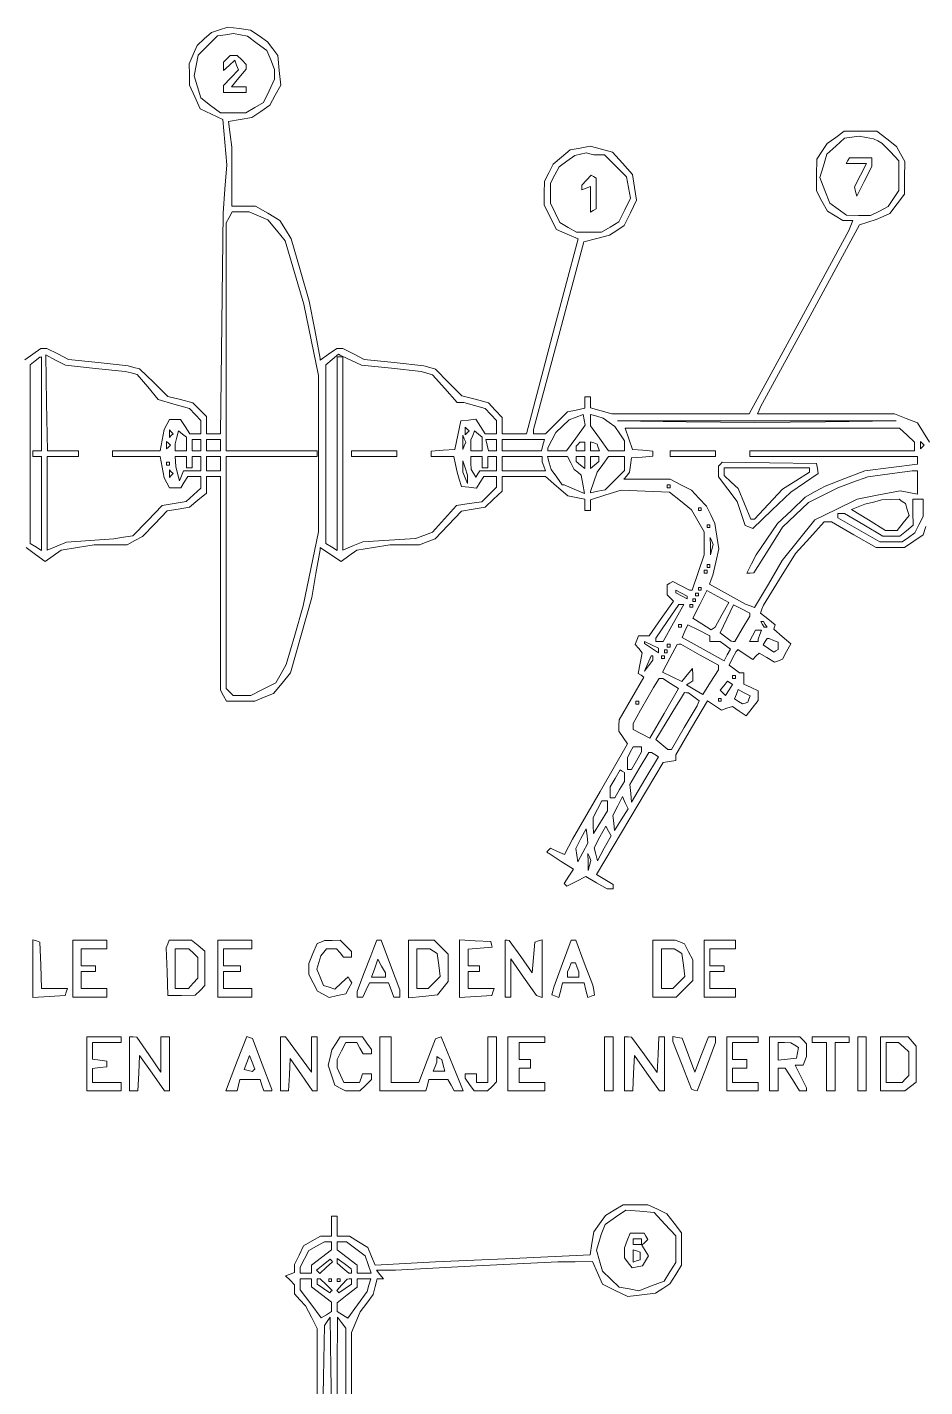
# Paper-space layout 'AN-12-DGE-067' of a CAD drawing. Header units: metres, sheet in millimetres. Extents: x 12 to 193, y 4 to 291.
# Drawn here: x 111 to 150.7, y 156.1 to 216.2 of the extents above; entities that cross this region are included whole.
import ezdxf

# ---------------------------------------------------------------- set-up
doc = ezdxf.new("R2010")
doc.units = ezdxf.units.M
doc.layers.add('DGE_CONTORNOS', color=7, linetype='Continuous', lineweight=0)
doc.layers.add('DGE_DATOS', color=7, linetype='Continuous', lineweight=0)

# ---------------------------------------------------------------- blocks, each defined once
blk = doc.blocks.new('LP_REF_DGE_MT_067')
at = {"layer": 'DGE_CONTORNOS'}
for points in [[(110.973, 193.219), (111.393, 192.91), (111.813, 192.6), (112.168, 192.853), (112.523, 193.106), (113.249, 193.224), (113.975, 193.343), (114.704, 193.344), (115.433, 193.345), (115.772, 193.527), (116.112, 193.708), (116.657, 194.271), (117.203, 194.835), (117.698, 194.919), (118.194, 195.002), (118.567, 195.316), (118.939, 195.629), (118.939, 195.995), (118.939, 196.361), (119.253, 196.361), (119.568, 196.361), (119.568, 191.64), (119.568, 186.919), (119.698, 186.676), (119.828, 186.433), (120.456, 186.433), (121.084, 186.433), (121.498, 186.605), (121.911, 186.778), (122.286, 187.233), (122.661, 187.687), (123.126, 189.354), (123.591, 191.02), (123.778, 192.071), (123.966, 193.121), (123.966, 193.175), (123.966, 193.228), (124.426, 192.916), (124.887, 192.603), (125.24, 192.854), (125.593, 193.106), (126.319, 193.224), (127.045, 193.343), (127.697, 193.344), (128.348, 193.345), (128.696, 193.477), (129.043, 193.609), (129.625, 194.216), (130.208, 194.824), (130.73, 194.912), (131.252, 195), (131.63, 195.354), (132.009, 195.708), (132.009, 196.035), (132.009, 196.361), (132.963, 196.361), (133.917, 196.361), (134.414, 195.936), (134.911, 195.511), (135.282, 195.436), (135.654, 195.362), (135.654, 195.108), (135.654, 194.853), (135.779, 194.853), (135.905, 194.853), (135.905, 195.093), (135.905, 195.332), (136.584, 195.546), (137.263, 195.76), (138.332, 195.715), (139.401, 195.67), (139.884, 195.281), (140.366, 194.892), (140.647, 194.401), (140.928, 193.91), (140.93, 193.401), (140.932, 192.891), (140.669, 192.113), (140.406, 191.334), (140.349, 191.334), (140.291, 191.334), (139.917, 191.528), (139.542, 191.721), (139.42, 191.646), (139.298, 191.571), (139.298, 191.352), (139.298, 191.133), (139.437, 190.994), (139.575, 190.856), (139.035, 190.089), (138.495, 189.323), (138.264, 189.323), (138.034, 189.323), (137.961, 189.133), (137.888, 188.943), (138.042, 188.757), (138.196, 188.572), (138.109, 188.112), (138.023, 187.653), (138.144, 187.577), (138.265, 187.501), (137.72, 186.558), (137.174, 185.616), (137.168, 185.361), (137.162, 185.106), (137.355, 184.831), (137.548, 184.555), (136.331, 182.446), (135.114, 180.337), (134.938, 179.997), (134.761, 179.657), (134.453, 179.798), (134.145, 179.938), (134.061, 179.855), (133.978, 179.772), (134.03, 179.735), (134.083, 179.698), (134.618, 179.355), (135.153, 179.012), (134.947, 178.697), (134.74, 178.381), (134.799, 178.322), (134.859, 178.262), (135.28, 178.472), (135.7, 178.682), (136.173, 178.41), (136.646, 178.138), (136.778, 178.138), (136.91, 178.138), (136.91, 178.236), (136.91, 178.335), (136.542, 178.552), (136.174, 178.77), (137.646, 181.25), (139.118, 183.73), (139.397, 183.771), (139.675, 183.811), (139.675, 183.935), (139.675, 184.059), (140.378, 185.253), (141.081, 186.446), (141.389, 186.244), (141.698, 186.042), (141.937, 186.118), (142.177, 186.194), (142.484, 185.994), (142.79, 185.793), (143.055, 186.13), (143.32, 186.466), (143.32, 186.681), (143.32, 186.895), (143.006, 187.038), (142.691, 187.181), (142.691, 187.435), (142.691, 187.689), (142.59, 187.689), (142.488, 187.689), (142.26, 187.856), (142.031, 188.023), (142.19, 188.328), (142.348, 188.632), (142.383, 188.673), (142.418, 188.715), (142.75, 188.498), (143.081, 188.28), (143.221, 188.42), (143.36, 188.559), (143.703, 188.357), (144.046, 188.154), (144.219, 188.221), (144.392, 188.287), (144.576, 188.63), (144.759, 188.973), (144.385, 189.296), (144.011, 189.62), (144.04, 189.716), (144.069, 189.811), (143.743, 190.068), (143.417, 190.324), (143.485, 190.502), (143.553, 190.679), (144.257, 191.818), (144.962, 192.957), (145.599, 193.654), (146.236, 194.35), (146.397, 194.35), (146.558, 194.35), (147.547, 193.786), (148.535, 193.221), (149.156, 193.22), (149.776, 193.219), (150.191, 193.502), (150.605, 193.785), (150.733, 194.149)], [(150.881, 197.869), (150.617, 198.297), (150.353, 198.724), (149.85, 198.925), (149.347, 199.126), (146.32, 199.126), (143.293, 199.126), (143.356, 199.283), (143.418, 199.44), (145.61, 203.462), (147.801, 207.484), (148.168, 207.595), (148.535, 207.706), (148.835, 207.845), (149.134, 207.984), (149.459, 208.41), (149.784, 208.836), (149.788, 209.554), (149.792, 210.272), (149.612, 210.608), (149.433, 210.944), (148.996, 211.277), (148.56, 211.61), (147.842, 211.61), (147.125, 211.61), (146.747, 211.341), (146.369, 211.072), (146.138, 210.723), (145.907, 210.374), (145.902, 209.674), (145.896, 208.974), (146.137, 208.526), (146.377, 208.079), (146.721, 207.876), (147.066, 207.672), (147.28, 207.672), (147.494, 207.672), (147.41, 207.452), (147.325, 207.232), (145.124, 203.179), (142.923, 199.126), (139.885, 199.127), (136.848, 199.128), (136.376, 199.258), (135.905, 199.389), (135.905, 199.635), (135.905, 199.88), (135.779, 199.88), (135.654, 199.88), (135.654, 199.626), (135.654, 199.371), (135.276, 199.296), (134.897, 199.22), (134.411, 198.733), (133.924, 198.246), (133.658, 198.246), (133.392, 198.246), (133.393, 198.341), (133.394, 198.435), (134.505, 202.582), (135.616, 206.73), (136.184, 206.873), (136.751, 207.016), (137.076, 207.229), (137.401, 207.442), (137.672, 208.002), (137.943, 208.562), (137.857, 209.132), (137.772, 209.703), (137.328, 210.194), (136.883, 210.686), (136.392, 210.818), (135.901, 210.951), (135.454, 210.867), (135.007, 210.783), (134.635, 210.469), (134.262, 210.156), (134.067, 209.778), (133.871, 209.399), (133.864, 208.881), (133.856, 208.364), (134.134, 207.82), (134.412, 207.276), (134.885, 207.065), (135.358, 206.853), (134.218, 202.551), (133.077, 198.248), (132.543, 198.247), (132.009, 198.246), (132.009, 198.605), (132.009, 198.964), (131.705, 199.292), (131.401, 199.62), (130.815, 199.768), (130.229, 199.915), (129.643, 200.509), (129.056, 201.103), (128.805, 201.177), (128.553, 201.251), (127.234, 201.39), (125.914, 201.528), (125.439, 201.772), (124.964, 202.017), (124.83, 202.017), (124.696, 202.017), (124.331, 201.757), (123.966, 201.497), (123.966, 201.537), (123.966, 201.577), (123.725, 202.843), (123.484, 204.109), (123.085, 205.482), (122.687, 206.855), (122.436, 207.265), (122.185, 207.675), (121.651, 207.988), (121.116, 208.301), (120.593, 208.301), (120.07, 208.301), (120.07, 209.603), (120.07, 210.905), (119.992, 211.474), (119.914, 212.044), (120.429, 212.131), (120.944, 212.218), (121.343, 212.49), (121.741, 212.762), (121.983, 213.202), (122.224, 213.642), (122.162, 214.297), (122.1, 214.952), (121.871, 215.258), (121.641, 215.564), (121.264, 215.822), (120.887, 216.081), (120.384, 216.144), (119.882, 216.208), (119.52, 216.094), (119.158, 215.98), (118.844, 215.691), (118.53, 215.402), (118.357, 214.997), (118.185, 214.593), (118.188, 214.117), (118.191, 213.642), (118.426, 213.125), (118.66, 212.608), (119.166, 212.371), (119.672, 212.134), (119.757, 211.128), (119.842, 210.123), (119.759, 209.055), (119.676, 207.987), (119.619, 203.116), (119.562, 198.246), (119.251, 198.246), (118.939, 198.246), (118.939, 198.629), (118.939, 199.012), (118.639, 199.312), (118.34, 199.611), (117.791, 199.756), (117.243, 199.9), (116.614, 200.505), (115.986, 201.111), (115.735, 201.181), (115.483, 201.251), (114.164, 201.39), (112.844, 201.528), (112.369, 201.772), (111.894, 202.017), (111.76, 202.017), (111.626, 202.017), (111.274, 201.766), (110.922, 201.515)], [(125.349, 155.821), (125.349, 157.18), (125.349, 158.54), (125.541, 159), (125.733, 159.461), (126.024, 159.845), (126.314, 160.228), (126.399, 160.574), (126.484, 160.92), (126.623, 160.92), (126.762, 160.92), (126.605, 161.108), (126.449, 161.297), (126.873, 161.299), (127.296, 161.301), (130.878, 161.485), (134.46, 161.669), (135.226, 161.672), (135.993, 161.674), (136.218, 161.174), (136.444, 160.673), (137.002, 160.403), (137.56, 160.133), (138.172, 160.206), (138.784, 160.278), (139.102, 160.486), (139.42, 160.694), (139.673, 161.105), (139.927, 161.515), (139.927, 162.231), (139.927, 162.947), (139.606, 163.367), (139.286, 163.788), (138.865, 163.987), (138.443, 164.187), (137.897, 164.187), (137.35, 164.186), (136.959, 163.948), (136.568, 163.71), (136.315, 163.351), (136.061, 162.993), (135.976, 162.482), (135.891, 161.97), (132.473, 161.818), (129.056, 161.666), (127.727, 161.589), (126.399, 161.513), (126.236, 161.906), (126.073, 162.3), (125.665, 162.552), (125.256, 162.805), (124.988, 162.805), (124.72, 162.805), (124.72, 163.245), (124.72, 163.685), (124.595, 163.685), (124.469, 163.685), (124.469, 163.245), (124.469, 162.805), (124.228, 162.805), (123.987, 162.805), (123.609, 162.588), (123.232, 162.372), (123.034, 161.956), (122.835, 161.54), (122.835, 161.369), (122.835, 161.198), (122.637, 161.122), (122.439, 161.046), (122.637, 160.848), (122.835, 160.65), (122.835, 160.448), (122.835, 160.245), (123.073, 159.985), (123.311, 159.726), (123.576, 159.225), (123.84, 158.724), (123.839, 157.277), (123.837, 155.83)]]:
    blk.add_lwpolyline(points, dxfattribs=at)
for points in [[(121.183, 215.494), (121.605, 215.18), (121.78, 214.761), (121.955, 214.341), (121.955, 214.126), (121.955, 213.91), (121.707, 213.396), (121.458, 212.883), (121.073, 212.655), (120.687, 212.427), (120.122, 212.427), (119.556, 212.427), (119.126, 212.755), (118.696, 213.083), (118.55, 213.57), (118.404, 214.058), (118.489, 214.512), (118.574, 214.965), (119.003, 215.395), (119.433, 215.824), (119.783, 215.873), (120.133, 215.923), (120.447, 215.866), (120.761, 215.808)], [(119.844, 214.811), (119.693, 214.66), (119.693, 214.477), (119.693, 214.294), (119.942, 214.519), (120.191, 214.745), (120.272, 214.531), (120.354, 214.318), (120.024, 213.973), (119.693, 213.628), (119.693, 213.478), (119.693, 213.328), (120.196, 213.328), (120.699, 213.328), (120.699, 213.454), (120.699, 213.579), (120.373, 213.579), (120.048, 213.579), (120.373, 213.966), (120.699, 214.353), (120.699, 214.46), (120.699, 214.567), (120.501, 214.764), (120.304, 214.962), (120.149, 214.962), (119.995, 214.962)], [(148.598, 211.185), (148.787, 211.087), (149.159, 210.696), (149.532, 210.304), (149.53, 209.648), (149.529, 208.992), (149.296, 208.64), (149.063, 208.288), (148.674, 208.086), (148.284, 207.885), (147.754, 207.893), (147.224, 207.901), (146.852, 208.165), (146.481, 208.43), (146.264, 208.998), (146.047, 209.566), (146.202, 210.08), (146.356, 210.595), (146.744, 210.95), (147.132, 211.304), (147.457, 211.351), (147.781, 211.399), (148.095, 211.34), (148.41, 211.282)], [(136.292, 210.563), (136.533, 210.563), (137.019, 210.077), (137.504, 209.592), (137.592, 209.127), (137.679, 208.661), (137.423, 208.133), (137.167, 207.604), (136.782, 207.376), (136.396, 207.149), (135.842, 207.149), (135.288, 207.149), (134.92, 207.366), (134.552, 207.584), (134.349, 208.009), (134.146, 208.435), (134.146, 208.877), (134.146, 209.319), (134.332, 209.68), (134.519, 210.04), (134.866, 210.287), (135.214, 210.534), (135.465, 210.596), (135.717, 210.659), (135.884, 210.611), (136.051, 210.563)], [(147.279, 210.312), (147.201, 210.186), (147.651, 210.186), (148.1, 210.186), (147.839, 209.674), (147.578, 209.162), (147.624, 208.951), (147.67, 208.741), (148.008, 209.396), (148.347, 210.052), (148.347, 210.245), (148.347, 210.437), (147.851, 210.437), (147.356, 210.437)], [(135.733, 209.45), (135.528, 209.224), (135.528, 209.126), (135.528, 209.028), (135.717, 209.1), (135.905, 209.173), (135.905, 208.604), (135.905, 208.035), (136.031, 208.112), (136.156, 208.19), (136.156, 208.866), (136.156, 209.543), (136.048, 209.61), (135.939, 209.677)], [(121.246, 207.876), (121.66, 207.704), (122.042, 207.24), (122.425, 206.775), (122.831, 205.37), (123.238, 203.965), (123.564, 202.394), (123.89, 200.823), (123.894, 197.367), (123.898, 193.91), (123.56, 192.277), (123.222, 190.643), (122.846, 189.346), (122.471, 188.049), (122.242, 187.649), (122.012, 187.249), (121.455, 186.967), (120.897, 186.684), (120.509, 186.684), (120.121, 186.684), (119.97, 186.835), (119.819, 186.986), (119.819, 192.113), (119.819, 197.241), (121.83, 197.241), (123.84, 197.241), (123.84, 197.367), (123.84, 197.492), (121.83, 197.492), (119.819, 197.492), (119.819, 202.528), (119.819, 207.563), (119.949, 207.806), (120.079, 208.049), (120.456, 208.049), (120.832, 208.049)], [(111.65, 199.566), (111.65, 197.492), (111.462, 197.492), (111.273, 197.492), (111.273, 197.367), (111.273, 197.241), (111.462, 197.241), (111.65, 197.241), (111.65, 195.166), (111.65, 193.091), (111.399, 193.248), (111.147, 193.405), (111.147, 197.352), (111.147, 201.298), (111.367, 201.465), (111.587, 201.632), (111.619, 201.636), (111.65, 201.64)], [(114.038, 201.136), (115.358, 200.996), (115.621, 200.932), (115.885, 200.868), (116.348, 200.314), (116.812, 199.759), (117.503, 199.558), (118.195, 199.357), (118.441, 199.092), (118.688, 198.827), (118.688, 198.537), (118.688, 198.246), (118.451, 198.246), (118.214, 198.246), (118.008, 198.561), (117.802, 198.875), (117.558, 198.875), (117.314, 198.875), (117.195, 198.653), (117.076, 198.43), (116.988, 197.961), (116.9, 197.492), (115.846, 197.492), (114.792, 197.492), (114.792, 197.367), (114.792, 197.241), (115.846, 197.241), (116.9, 197.241), (116.988, 196.772), (117.076, 196.303), (117.195, 196.081), (117.314, 195.858), (117.56, 195.858), (117.806, 195.858), (117.963, 196.11), (118.12, 196.361), (118.404, 196.361), (118.688, 196.361), (118.688, 196.104), (118.688, 195.846), (118.366, 195.548), (118.044, 195.25), (117.518, 195.162), (116.991, 195.074), (116.342, 194.406), (115.692, 193.737), (115.273, 193.673), (114.855, 193.609), (113.804, 193.536), (112.754, 193.462), (112.328, 193.284), (111.902, 193.106), (111.902, 195.174), (111.902, 197.241), (112.593, 197.241), (113.284, 197.241), (113.284, 197.367), (113.284, 197.492), (112.598, 197.492), (111.913, 197.492), (111.876, 199.611), (111.839, 201.729), (112.279, 201.503), (112.718, 201.277)], [(125.354, 201.485), (125.799, 201.281), (127.113, 201.14), (128.428, 201), (128.675, 200.925), (128.923, 200.851), (129.472, 200.24), (130.022, 199.629), (130.167, 199.628), (130.313, 199.627), (130.785, 199.496), (131.257, 199.365), (131.507, 199.096), (131.758, 198.827), (131.758, 198.537), (131.758, 198.246), (131.509, 198.246), (131.261, 198.246), (131.051, 198.567), (130.841, 198.888), (130.514, 198.85), (130.187, 198.812), (130.055, 198.184), (129.923, 197.555), (129.395, 197.517), (128.867, 197.478), (128.867, 197.359), (128.867, 197.241), (129.368, 197.241), (129.868, 197.241), (129.944, 196.895), (130.02, 196.55), (130.113, 196.236), (130.206, 195.921), (130.536, 195.882), (130.866, 195.843), (131.028, 196.102), (131.19, 196.361), (131.474, 196.361), (131.758, 196.361), (131.758, 196.127), (131.758, 195.893), (131.433, 195.567), (131.107, 195.242), (130.552, 195.159), (129.996, 195.075), (129.463, 194.487), (128.93, 193.899), (128.553, 193.758), (128.176, 193.617), (127.013, 193.545), (125.849, 193.473), (125.41, 193.29), (124.972, 193.106), (124.972, 197.373), (124.972, 201.64), (124.846, 201.64), (124.72, 201.64), (124.72, 197.366), (124.72, 193.091), (124.469, 193.248), (124.217, 193.405), (124.217, 197.345), (124.217, 201.285), (124.5, 201.521), (124.783, 201.756), (124.846, 201.723), (124.909, 201.689)], [(135.264, 198.059), (134.857, 197.492), (134.439, 197.492), (134.02, 197.492), (134.02, 197.561), (134.02, 197.63), (134.197, 197.97), (134.373, 198.309), (134.668, 198.584), (134.963, 198.86), (135.277, 198.977), (135.591, 199.095), (135.631, 198.86), (135.671, 198.626)], [(136.73, 198.749), (136.986, 198.561), (137.2, 198.25), (137.413, 197.939), (137.413, 197.716), (137.413, 197.492), (137.057, 197.492), (136.702, 197.492), (136.303, 198.047), (135.905, 198.602), (135.905, 198.853), (135.905, 199.104), (136.19, 199.021), (136.475, 198.938)], [(146.296, 198.781), (143.177, 198.745), (140.138, 198.781), (137.099, 198.817), (143.257, 198.817), (149.415, 198.817)], [(117.389, 198.163), (117.305, 198.079), (117.305, 198.246), (117.305, 198.414), (117.389, 198.33), (117.473, 198.246)], [(118.06, 197.791), (118.06, 197.492), (117.808, 197.492), (117.557, 197.492), (117.559, 197.649), (117.56, 197.807), (117.637, 198.092), (117.713, 198.377), (117.886, 198.234), (118.06, 198.09)], [(130.459, 198.288), (130.375, 198.204), (130.375, 198.372), (130.375, 198.54), (130.459, 198.456), (130.543, 198.372)], [(131.13, 197.791), (131.13, 197.492), (130.878, 197.492), (130.627, 197.492), (130.627, 197.733), (130.627, 197.974), (130.704, 198.176), (130.782, 198.378), (130.956, 198.234), (131.13, 198.09)], [(149.899, 198.19), (150.232, 197.881), (150.232, 197.687), (150.232, 197.492), (146.587, 197.492), (142.943, 197.492), (142.943, 197.367), (142.943, 197.241), (146.65, 197.241), (150.358, 197.241), (150.358, 197.069), (150.358, 196.897), (149.195, 196.751), (148.033, 196.604), (147.153, 196.271), (146.273, 195.938), (145.833, 195.69), (145.393, 195.441), (144.785, 194.864), (144.176, 194.287), (143.703, 193.596), (143.23, 192.905), (143.021, 192.497), (142.811, 192.088), (142.971, 192.094), (143.131, 192.1), (143.76, 193.107), (144.388, 194.114), (144.968, 194.662), (145.549, 195.209), (146.191, 195.534), (146.833, 195.86), (147.496, 196.103), (148.158, 196.347), (149.141, 196.48), (150.124, 196.613), (150.241, 196.613), (150.358, 196.613), (150.358, 196.094), (150.358, 195.576), (149.978, 195.652), (149.598, 195.728), (148.642, 195.545), (147.686, 195.362), (146.757, 194.902), (145.827, 194.443), (145.104, 193.544), (144.381, 192.645), (143.771, 191.605), (143.162, 190.565), (142.958, 190.643), (142.754, 190.721), (141.96, 191.164), (141.165, 191.608), (141.241, 191.807), (141.318, 192.005), (141.448, 192.581), (141.578, 193.156), (141.494, 193.72), (141.41, 194.284), (141.22, 194.663), (141.029, 195.042), (140.698, 195.399), (140.366, 195.756), (139.9, 195.996), (139.434, 196.236), (138.408, 196.236), (137.382, 196.236), (137.511, 196.393), (137.64, 196.55), (137.684, 196.864), (137.727, 197.178), (138.199, 197.217), (138.67, 197.256), (138.67, 197.367), (138.67, 197.477), (138.218, 197.516), (137.765, 197.555), (137.604, 198.026), (137.443, 198.498), (143.505, 198.498), (149.567, 198.498)], [(117.264, 197.66), (117.18, 197.576), (117.18, 197.744), (117.18, 197.911), (117.264, 197.827), (117.347, 197.744)], [(118.688, 197.744), (118.688, 197.492), (118.499, 197.492), (118.311, 197.492), (118.311, 197.744), (118.311, 197.995), (118.499, 197.995), (118.688, 197.995)], [(119.568, 197.744), (119.568, 197.492), (119.253, 197.492), (118.939, 197.492), (118.939, 197.744), (118.939, 197.995), (119.253, 197.995), (119.568, 197.995)], [(130.333, 197.712), (130.27, 197.555), (130.27, 197.869), (130.27, 198.184), (130.333, 198.026), (130.396, 197.869)], [(131.758, 197.744), (131.758, 197.492), (131.584, 197.492), (131.41, 197.492), (131.344, 197.744), (131.279, 197.995), (131.518, 197.995), (131.758, 197.995)], [(133.805, 197.744), (133.739, 197.492), (132.874, 197.492), (132.009, 197.492), (132.009, 197.744), (132.009, 197.995), (132.94, 197.995), (133.871, 197.995)], [(135.654, 197.681), (135.654, 197.492), (135.465, 197.492), (135.277, 197.492), (135.277, 197.597), (135.277, 197.702), (135.361, 197.786), (135.444, 197.869), (135.549, 197.869), (135.654, 197.869)], [(136.253, 197.642), (136.303, 197.492), (136.104, 197.492), (135.905, 197.492), (135.905, 197.691), (135.905, 197.89), (136.054, 197.841), (136.204, 197.791)], [(150.567, 197.66), (150.483, 197.576), (150.483, 197.744), (150.483, 197.911), (150.567, 197.827), (150.651, 197.744)], [(118.06, 196.99), (118.06, 196.738), (118.185, 196.738), (118.311, 196.738), (118.311, 196.99), (118.311, 197.241), (118.499, 197.241), (118.688, 197.241), (118.688, 196.927), (118.688, 196.613), (118.307, 196.613), (117.926, 196.613), (117.841, 196.393), (117.757, 196.173), (117.669, 196.487), (117.582, 196.801), (117.569, 197.021), (117.557, 197.241), (117.808, 197.241), (118.06, 197.241)], [(119.568, 196.927), (119.568, 196.613), (119.253, 196.613), (118.939, 196.613), (118.939, 196.927), (118.939, 197.241), (119.253, 197.241), (119.568, 197.241)], [(125.349, 197.367), (125.349, 197.241), (126.354, 197.241), (127.359, 197.241), (127.359, 197.367), (127.359, 197.492), (126.354, 197.492), (125.349, 197.492)], [(130.48, 196.236), (130.483, 196.047), (130.375, 196.298), (130.267, 196.55), (130.271, 196.801), (130.275, 197.052), (130.375, 196.738), (130.476, 196.424)], [(131.13, 196.99), (131.13, 196.738), (131.255, 196.738), (131.381, 196.738), (131.381, 196.99), (131.381, 197.241), (131.569, 197.241), (131.758, 197.241), (131.758, 196.927), (131.758, 196.613), (131.388, 196.613), (131.019, 196.613), (130.933, 196.473), (130.847, 196.334), (130.739, 196.505), (130.631, 196.675), (130.629, 196.958), (130.627, 197.241), (130.878, 197.241), (131.13, 197.241)], [(133.769, 197.126), (133.769, 197.01), (133.845, 196.811), (133.921, 196.613), (132.965, 196.613), (132.009, 196.613), (132.009, 196.927), (132.009, 197.241), (132.889, 197.241), (133.769, 197.241)], [(135.041, 196.958), (135.192, 196.675), (135.345, 196.55), (135.497, 196.424), (135.572, 196.015), (135.648, 195.606), (135.195, 195.795), (134.743, 195.984), (134.704, 195.984), (134.665, 195.984), (134.422, 196.33), (134.179, 196.675), (134.091, 196.958), (134.003, 197.241), (134.447, 197.241), (134.891, 197.241)], [(135.654, 196.974), (135.654, 196.707), (135.465, 196.864), (135.277, 197.02), (135.277, 197.131), (135.277, 197.241), (135.465, 197.241), (135.654, 197.241)], [(136.282, 197.131), (136.282, 197.02), (136.094, 196.864), (135.905, 196.707), (135.905, 196.974), (135.905, 197.241), (136.094, 197.241), (136.282, 197.241)], [(137.413, 196.931), (137.413, 196.621), (136.986, 196.194), (136.559, 195.767), (136.232, 195.705), (135.905, 195.642), (135.905, 195.669), (135.905, 195.695), (136.052, 196.123), (136.2, 196.55), (136.453, 196.895), (136.706, 197.241), (137.06, 197.241), (137.413, 197.241)], [(139.424, 197.367), (139.424, 197.241), (140.429, 197.241), (141.435, 197.241), (141.435, 197.367), (141.435, 197.492), (140.429, 197.492), (139.424, 197.492)], [(117.305, 196.927), (117.305, 196.864), (117.243, 196.864), (117.18, 196.864), (117.18, 196.927), (117.18, 196.99), (117.243, 196.99), (117.305, 196.99)], [(117.389, 196.403), (117.305, 196.319), (117.305, 196.487), (117.305, 196.654), (117.389, 196.571), (117.473, 196.487)], [(141.647, 196.909), (141.56, 196.822), (141.56, 196.584), (141.56, 196.346), (141.975, 195.803), (142.39, 195.259), (142.565, 194.729), (142.74, 194.198), (142.91, 194.133), (143.079, 194.068), (143.923, 194.869), (144.766, 195.67), (145.371, 196.082), (145.976, 196.494), (145.934, 196.71), (145.893, 196.927), (143.813, 196.961), (141.734, 196.995)], [(145.582, 196.644), (145.581, 196.55), (144.985, 196.173), (144.388, 195.797), (143.773, 195.136), (143.157, 194.476), (143.073, 194.476), (142.989, 194.476), (142.71, 195.15), (142.43, 195.824), (142.121, 196.114), (141.812, 196.405), (141.812, 196.572), (141.812, 196.738), (143.697, 196.738), (145.582, 196.738)], [(139.424, 195.921), (139.424, 195.858), (139.361, 195.858), (139.298, 195.858), (139.298, 195.921), (139.298, 195.984), (139.361, 195.984), (139.424, 195.984)], [(150.609, 194.972), (150.609, 194.589), (150.421, 194.226), (150.233, 193.863), (149.953, 193.667), (149.673, 193.471), (149.183, 193.471), (148.694, 193.471), (147.766, 193.998), (146.839, 194.526), (146.839, 194.627), (146.839, 194.727), (146.988, 194.727), (147.138, 194.727), (147.984, 194.225), (148.831, 193.722), (149.203, 193.722), (149.576, 193.722), (149.872, 193.962), (150.169, 194.203), (150.157, 194.779), (150.145, 195.356), (150.377, 195.356), (150.609, 195.356)], [(149.681, 195.26), (149.821, 195.167), (149.903, 194.904), (149.985, 194.641), (149.722, 194.307), (149.46, 193.973), (149.205, 193.973), (148.95, 193.973), (148.198, 194.438), (147.445, 194.902), (147.739, 195.019), (148.033, 195.135), (148.41, 195.232), (148.787, 195.33), (149.164, 195.341), (149.541, 195.352)], [(140.806, 194.916), (140.806, 194.853), (140.744, 194.853), (140.681, 194.853), (140.681, 194.916), (140.681, 194.979), (140.744, 194.979), (140.806, 194.979)], [(141.183, 194.162), (141.183, 194.099), (141.121, 194.099), (141.058, 194.099), (141.058, 194.162), (141.058, 194.225), (141.121, 194.225), (141.183, 194.225)], [(141.27, 193.127), (141.213, 192.905), (141.208, 193.282), (141.203, 193.659), (141.266, 193.504), (141.328, 193.35)], [(141.058, 192.151), (141.058, 192.088), (140.995, 192.088), (140.932, 192.088), (140.932, 192.151), (140.932, 192.214), (140.995, 192.214), (141.058, 192.214)], [(141.183, 192.402), (141.183, 192.339), (141.121, 192.339), (141.058, 192.339), (141.058, 192.402), (141.058, 192.465), (141.121, 192.465), (141.183, 192.465)], [(140.178, 191.011), (140.178, 190.948), (139.927, 191.083), (139.675, 191.217), (139.675, 191.28), (139.675, 191.343), (139.927, 191.208), (140.178, 191.074)], [(141.717, 190.244), (141.415, 189.703), (141.325, 189.647), (141.235, 189.592), (140.835, 189.845), (140.436, 190.098), (140.744, 190.707), (141.053, 191.316), (141.536, 191.051), (142.02, 190.786)], [(140.681, 191.146), (140.681, 191.083), (140.618, 191.083), (140.555, 191.083), (140.555, 191.146), (140.555, 191.208), (140.618, 191.208), (140.681, 191.208)], [(140.806, 191.397), (140.806, 191.334), (140.744, 191.334), (140.681, 191.334), (140.681, 191.397), (140.681, 191.46), (140.744, 191.46), (140.806, 191.46)], [(139.58, 189.889), (139.126, 189.072), (138.961, 189.072), (138.796, 189.072), (138.796, 189.142), (138.796, 189.211), (139.303, 189.958), (139.81, 190.706), (139.922, 190.706), (140.034, 190.706)], [(140.429, 190.643), (140.429, 190.58), (140.366, 190.58), (140.304, 190.58), (140.304, 190.643), (140.304, 190.706), (140.366, 190.706), (140.429, 190.706)], [(140.555, 190.894), (140.555, 190.831), (140.492, 190.831), (140.429, 190.831), (140.429, 190.894), (140.429, 190.957), (140.492, 190.957), (140.555, 190.957)], [(142.943, 190.253), (142.943, 190.185), (142.617, 189.628), (142.291, 189.072), (142.208, 189.076), (142.126, 189.08), (141.884, 189.263), (141.642, 189.446), (141.934, 190.07), (142.226, 190.693), (142.584, 190.508), (142.943, 190.322)], [(139.927, 189.763), (139.927, 189.7), (139.864, 189.7), (139.801, 189.7), (139.801, 189.763), (139.801, 189.826), (139.864, 189.826), (139.927, 189.826)], [(141.183, 189.195), (141.183, 189.072), (141.411, 189.072), (141.638, 189.072), (141.866, 188.905), (142.095, 188.738), (141.954, 188.474), (141.812, 188.21), (140.883, 188.728), (139.954, 189.245), (140.083, 189.529), (140.213, 189.813), (140.698, 189.566), (141.183, 189.318)], [(143.634, 189.826), (143.712, 189.7), (143.649, 189.7), (143.586, 189.7), (143.508, 189.826), (143.431, 189.952), (143.493, 189.952), (143.556, 189.952)], [(143.396, 189.376), (143.32, 189.177), (143.32, 189.124), (143.32, 189.072), (143.127, 189.072), (142.934, 189.072), (143.068, 189.323), (143.203, 189.575), (143.338, 189.575), (143.472, 189.575)], [(138.921, 188.672), (138.921, 188.563), (138.607, 188.769), (138.293, 188.975), (138.293, 189.021), (138.293, 189.066), (138.607, 188.923), (138.921, 188.78)], [(140.727, 188.483), (141.56, 188.02), (141.56, 187.917), (141.56, 187.814), (141.215, 187.268), (140.869, 186.721), (140.513, 186.94), (140.156, 187.158), (140.293, 187.243), (140.429, 187.327), (140.425, 187.602), (140.421, 187.878), (140.183, 187.593), (139.945, 187.307), (139.517, 187.512), (139.088, 187.716), (139.413, 188.33), (139.738, 188.944), (139.816, 188.945), (139.894, 188.946)], [(139.298, 188.632), (139.298, 188.569), (139.235, 188.569), (139.173, 188.569), (139.173, 188.632), (139.173, 188.695), (139.235, 188.695), (139.298, 188.695)], [(139.424, 188.883), (139.424, 188.82), (139.361, 188.82), (139.298, 188.82), (139.298, 188.883), (139.298, 188.946), (139.361, 188.946), (139.424, 188.946)], [(144.001, 189.121), (144.2, 189.045), (144.2, 188.877), (144.2, 188.71), (144.104, 188.65), (144.008, 188.591), (143.777, 188.76), (143.546, 188.929), (143.629, 189.063), (143.712, 189.197), (143.757, 189.197), (143.802, 189.197)], [(138.67, 188.342), (138.67, 188.24), (138.479, 187.996), (138.289, 187.752), (138.437, 188.098), (138.585, 188.443), (138.627, 188.443), (138.67, 188.443)], [(139.173, 188.381), (139.173, 188.318), (139.11, 188.318), (139.047, 188.318), (139.047, 188.381), (139.047, 188.443), (139.11, 188.443), (139.173, 188.443)], [(139.452, 187.211), (139.793, 186.986), (139.16, 185.894), (138.526, 184.802), (138.158, 184.992), (137.79, 185.182), (137.79, 185.314), (137.79, 185.445), (138.124, 186.033), (138.458, 186.621), (138.7, 187.03), (138.942, 187.438), (139.026, 187.437), (139.11, 187.436)], [(142.314, 187.501), (142.314, 187.438), (142.252, 187.438), (142.189, 187.438), (142.189, 187.501), (142.189, 187.564), (142.252, 187.564), (142.314, 187.564)], [(140.474, 186.625), (140.707, 186.448), (140.662, 186.34), (140.618, 186.231), (140.052, 185.265), (139.487, 184.299), (139.406, 184.298), (139.326, 184.296), (139.064, 184.516), (138.801, 184.736), (139.256, 185.49), (139.711, 186.244), (139.885, 186.527), (140.058, 186.81), (140.149, 186.806), (140.241, 186.802)], [(142.032, 186.933), (141.881, 186.69), (141.764, 186.807), (141.646, 186.925), (141.806, 187.117), (141.966, 187.31), (142.075, 187.242), (142.184, 187.175)], [(142.911, 186.526), (142.864, 186.385), (142.746, 186.348), (142.629, 186.311), (142.453, 186.422), (142.278, 186.533), (142.357, 186.739), (142.436, 186.946), (142.697, 186.806), (142.958, 186.667)], [(138.042, 186.37), (138.042, 186.307), (137.979, 186.307), (137.916, 186.307), (137.916, 186.37), (137.916, 186.433), (137.979, 186.433), (138.042, 186.433)], [(141.686, 186.495), (141.686, 186.433), (141.623, 186.433), (141.56, 186.433), (141.56, 186.495), (141.56, 186.558), (141.623, 186.558), (141.686, 186.558)], [(138.167, 184.306), (138.167, 184.191), (137.947, 183.804), (137.727, 183.418), (137.633, 183.417), (137.539, 183.416), (137.539, 183.676), (137.539, 183.935), (137.669, 184.179), (137.799, 184.422), (137.983, 184.422), (138.167, 184.422)], [(138.758, 184.071), (138.908, 183.975), (138.318, 182.973), (137.727, 181.971), (137.69, 182.359), (137.652, 182.746), (138.067, 183.456), (138.481, 184.165), (138.544, 184.166), (138.607, 184.166)], [(137.413, 183.083), (137.413, 182.889), (137.198, 182.524), (136.982, 182.159), (136.883, 182.159), (136.785, 182.159), (136.785, 182.401), (136.785, 182.642), (137.001, 183.019), (137.218, 183.396), (137.316, 183.336), (137.413, 183.276)], [(136.658, 181.814), (136.658, 181.594), (136.348, 181.091), (136.039, 180.588), (136.035, 180.94), (136.031, 181.292), (136.223, 181.663), (136.414, 182.034), (136.537, 182.034), (136.659, 182.034)], [(137.272, 181.194), (136.973, 180.714), (136.934, 181.051), (136.895, 181.389), (137.111, 181.805), (137.326, 182.221), (137.448, 181.947), (137.57, 181.674)], [(135.571, 179.748), (135.347, 179.332), (135.301, 179.631), (135.255, 179.93), (135.486, 180.363), (135.717, 180.795), (135.756, 180.48), (135.795, 180.165)], [(136.52, 179.934), (136.219, 179.384), (136.144, 179.672), (136.068, 179.96), (136.325, 180.434), (136.583, 180.909), (136.702, 180.697), (136.82, 180.485)], [(135.867, 179.177), (135.809, 178.955), (135.804, 179.332), (135.799, 179.709), (135.862, 179.554), (135.924, 179.399)], [(111.273, 174.623), (111.273, 173.349), (111.986, 173.387), (112.699, 173.425), (112.75, 173.582), (112.802, 173.739), (112.231, 173.739), (111.66, 173.739), (111.624, 174.766), (111.587, 175.792), (111.43, 175.844), (111.273, 175.896)], [(113.033, 174.619), (113.033, 173.362), (113.787, 173.362), (114.541, 173.362), (114.541, 173.55), (114.541, 173.739), (113.975, 173.739), (113.41, 173.739), (113.41, 174.116), (113.41, 174.493), (113.724, 174.493), (114.038, 174.493), (114.038, 174.619), (114.038, 174.744), (113.724, 174.744), (113.41, 174.744), (113.41, 175.121), (113.41, 175.498), (113.975, 175.498), (114.541, 175.498), (114.541, 175.687), (114.541, 175.876), (113.787, 175.876), (113.033, 175.876)], [(117.233, 175.708), (117.169, 175.54), (117.206, 174.483), (117.243, 173.425), (117.843, 173.433), (118.444, 173.441), (118.66, 173.657), (118.876, 173.874), (118.876, 174.634), (118.876, 175.395), (118.58, 175.635), (118.283, 175.876), (117.79, 175.876), (117.298, 175.876)], [(118.365, 175.301), (118.562, 175.103), (118.562, 174.651), (118.562, 174.199), (118.354, 173.969), (118.146, 173.739), (117.852, 173.739), (117.557, 173.739), (117.557, 174.619), (117.557, 175.498), (117.862, 175.498), (118.167, 175.498)], [(119.442, 174.619), (119.442, 173.362), (120.196, 173.362), (120.95, 173.362), (120.95, 173.55), (120.95, 173.739), (120.322, 173.739), (119.693, 173.739), (119.693, 174.116), (119.693, 174.493), (120.07, 174.493), (120.447, 174.493), (120.447, 174.619), (120.447, 174.744), (120.07, 174.744), (119.693, 174.744), (119.693, 175.121), (119.693, 175.498), (120.322, 175.498), (120.95, 175.498), (120.95, 175.687), (120.95, 175.876), (120.196, 175.876), (119.442, 175.876)], [(123.994, 175.791), (123.834, 175.727), (123.649, 175.283), (123.463, 174.839), (123.463, 174.597), (123.463, 174.355), (123.653, 173.988), (123.843, 173.621), (124.1, 173.483), (124.358, 173.345), (124.729, 173.427), (125.099, 173.508), (125.23, 173.752), (125.36, 173.996), (125.278, 174.128), (125.196, 174.261), (124.906, 173.988), (124.616, 173.715), (124.367, 173.794), (124.119, 173.873), (123.968, 174.237), (123.818, 174.6), (123.907, 174.892), (123.997, 175.184), (124.123, 175.341), (124.248, 175.498), (124.469, 175.498), (124.689, 175.498), (124.846, 175.31), (125.002, 175.121), (125.175, 175.121), (125.349, 175.121), (125.349, 175.247), (125.349, 175.373), (125.097, 175.624), (124.846, 175.876), (124.5, 175.866), (124.155, 175.856)], [(126.338, 175.53), (126.202, 175.184), (125.901, 174.396), (125.6, 173.608), (125.6, 173.485), (125.6, 173.362), (125.728, 173.362), (125.857, 173.362), (126, 173.676), (126.143, 173.99), (126.566, 173.99), (126.989, 173.99), (127.108, 173.676), (127.227, 173.362), (127.356, 173.362), (127.485, 173.362), (127.486, 173.519), (127.488, 173.676), (127.078, 174.775), (126.668, 175.873), (126.571, 175.874), (126.473, 175.876)], [(127.862, 174.603), (127.862, 173.33), (128.509, 173.392), (129.155, 173.454), (129.386, 173.754), (129.616, 174.053), (129.619, 174.656), (129.621, 175.259), (129.313, 175.567), (129.004, 175.876), (128.433, 175.876), (127.862, 175.876)], [(128.971, 175.389), (129.138, 175.283), (129.206, 174.777), (129.274, 174.271), (129.008, 174.005), (128.742, 173.739), (128.49, 173.739), (128.239, 173.739), (128.239, 174.619), (128.239, 175.498), (128.522, 175.497), (128.805, 175.495)], [(130.124, 174.619), (130.124, 173.349), (130.837, 173.387), (131.55, 173.425), (131.601, 173.582), (131.653, 173.739), (131.077, 173.739), (130.501, 173.739), (130.501, 174.116), (130.501, 174.493), (130.752, 174.493), (131.004, 174.493), (131.004, 174.619), (131.004, 174.744), (130.752, 174.744), (130.501, 174.744), (130.501, 175.114), (130.501, 175.484), (131.035, 175.523), (131.569, 175.561), (131.539, 175.687), (131.509, 175.813), (130.817, 175.85), (130.124, 175.888)], [(132.135, 174.619), (132.135, 173.362), (132.261, 173.362), (132.386, 173.362), (132.386, 174.203), (132.386, 175.045), (132.956, 174.235), (133.526, 173.425), (133.647, 173.383), (133.769, 173.341), (133.769, 174.619), (133.769, 175.896), (133.612, 175.845), (133.454, 175.793), (133.392, 175.112), (133.329, 174.43), (132.826, 175.148), (132.323, 175.866), (132.229, 175.871), (132.135, 175.876)], [(134.672, 174.839), (134.284, 173.802), (134.246, 173.629), (134.209, 173.456), (134.361, 173.4), (134.513, 173.344), (134.595, 173.667), (134.676, 173.99), (135.151, 173.99), (135.627, 173.99), (135.708, 173.667), (135.789, 173.344), (135.941, 173.397), (136.094, 173.451), (136.055, 173.667), (136.015, 173.883), (135.635, 174.879), (135.255, 175.876), (135.157, 175.876), (135.059, 175.876)], [(138.67, 174.619), (138.67, 173.362), (139.182, 173.362), (139.695, 173.362), (140.062, 173.729), (140.429, 174.097), (140.429, 174.552), (140.429, 175.008), (140.245, 175.364), (140.062, 175.719), (139.858, 175.797), (139.655, 175.876), (139.162, 175.876), (138.67, 175.876)], [(139.779, 175.389), (139.946, 175.283), (140.014, 174.777), (140.081, 174.271), (139.816, 174.005), (139.55, 173.739), (139.298, 173.739), (139.047, 173.739), (139.047, 174.619), (139.047, 175.498), (139.33, 175.497), (139.612, 175.495)], [(140.932, 174.619), (140.932, 173.362), (141.623, 173.362), (142.314, 173.362), (142.314, 173.55), (142.314, 173.739), (141.749, 173.739), (141.183, 173.739), (141.183, 174.116), (141.183, 174.493), (141.498, 174.493), (141.812, 174.493), (141.812, 174.619), (141.812, 174.744), (141.498, 174.744), (141.183, 174.744), (141.183, 175.121), (141.183, 175.498), (141.749, 175.498), (142.314, 175.498), (142.314, 175.687), (142.314, 175.876), (141.623, 175.876), (140.932, 175.876)], [(126.852, 174.336), (126.857, 174.242), (126.549, 174.242), (126.241, 174.242), (126.379, 174.635), (126.516, 175.029), (126.682, 174.73), (126.848, 174.43)], [(135.326, 174.671), (135.402, 174.472), (135.402, 174.357), (135.402, 174.242), (135.151, 174.242), (134.9, 174.242), (134.9, 174.357), (134.9, 174.472), (134.976, 174.671), (135.052, 174.87), (135.151, 174.87), (135.25, 174.87)], [(113.661, 170.408), (113.661, 169.215), (114.415, 169.215), (115.169, 169.215), (115.169, 169.403), (115.169, 169.592), (114.541, 169.592), (113.912, 169.592), (113.912, 169.897), (113.912, 170.203), (114.23, 170.243), (114.548, 170.283), (114.548, 170.408), (114.548, 170.534), (114.23, 170.574), (113.912, 170.614), (113.912, 170.982), (113.912, 171.351), (114.541, 171.351), (115.169, 171.351), (115.169, 171.477), (115.169, 171.602), (114.415, 171.602), (113.661, 171.602)], [(115.546, 170.408), (115.546, 169.215), (115.729, 169.215), (115.911, 169.215), (115.948, 170), (115.986, 170.786), (116.538, 170), (117.091, 169.215), (117.198, 169.215), (117.305, 169.215), (117.305, 170.408), (117.305, 171.602), (117.117, 171.602), (116.928, 171.602), (116.928, 170.821), (116.928, 170.04), (116.394, 170.818), (115.86, 171.595), (115.703, 171.599), (115.546, 171.602)], [(120.318, 170.572), (119.915, 169.529), (119.853, 169.372), (119.792, 169.215), (120.042, 169.215), (120.292, 169.215), (120.358, 169.466), (120.424, 169.717), (120.867, 169.717), (121.31, 169.717), (121.39, 169.466), (121.47, 169.215), (121.65, 169.215), (121.83, 169.215), (121.829, 169.246), (121.828, 169.277), (121.403, 170.404), (120.978, 171.53), (120.85, 171.573), (120.722, 171.616)], [(122.207, 170.408), (122.207, 169.215), (122.389, 169.215), (122.571, 169.215), (122.609, 169.931), (122.647, 170.647), (123.139, 169.931), (123.631, 169.215), (123.736, 169.215), (123.84, 169.215), (123.84, 170.408), (123.84, 171.602), (123.715, 171.602), (123.589, 171.602), (123.589, 170.825), (123.589, 170.047), (123.011, 170.825), (122.433, 171.602), (122.32, 171.602), (122.207, 171.602)], [(124.669, 171.32), (124.486, 171.037), (124.403, 170.698), (124.319, 170.359), (124.467, 169.911), (124.615, 169.464), (124.848, 169.339), (125.081, 169.215), (125.403, 169.215), (125.726, 169.215), (125.977, 169.466), (126.228, 169.717), (126.228, 169.843), (126.228, 169.969), (126.036, 169.969), (125.843, 169.969), (125.771, 169.78), (125.699, 169.592), (125.355, 169.592), (125.012, 169.592), (124.866, 169.912), (124.72, 170.232), (124.72, 170.421), (124.72, 170.609), (124.912, 170.98), (125.104, 171.351), (125.347, 171.351), (125.591, 171.351), (125.726, 171.1), (125.86, 170.848), (126.044, 170.848), (126.228, 170.848), (126.228, 170.946), (126.228, 171.044), (126.033, 171.323), (125.837, 171.602), (125.344, 171.602), (124.852, 171.602)], [(126.605, 170.408), (126.605, 169.215), (127.622, 169.215), (128.64, 169.215), (128.705, 169.466), (128.771, 169.717), (129.192, 169.717), (129.613, 169.717), (129.747, 169.466), (129.882, 169.215), (130.079, 169.215), (130.277, 169.215), (130.195, 169.434), (130.112, 169.654), (129.716, 170.63), (129.319, 171.606), (129.187, 171.563), (129.056, 171.52), (128.69, 170.556), (128.323, 169.592), (127.716, 169.592), (127.108, 169.592), (127.108, 170.597), (127.108, 171.602), (126.857, 171.602), (126.605, 171.602)], [(131.381, 170.597), (131.381, 169.592), (131.13, 169.592), (130.878, 169.592), (130.878, 169.78), (130.878, 169.969), (130.627, 169.969), (130.375, 169.969), (130.375, 169.871), (130.375, 169.773), (130.571, 169.494), (130.767, 169.215), (131.065, 169.215), (131.363, 169.215), (131.56, 169.412), (131.758, 169.61), (131.758, 170.606), (131.758, 171.602), (131.569, 171.602), (131.381, 171.602)], [(132.261, 170.408), (132.261, 169.215), (133.077, 169.215), (133.894, 169.215), (133.894, 169.403), (133.894, 169.592), (133.329, 169.592), (132.763, 169.592), (132.763, 169.906), (132.763, 170.22), (133.015, 170.22), (133.266, 170.22), (133.266, 170.408), (133.266, 170.597), (133.015, 170.597), (132.763, 170.597), (132.763, 170.974), (132.763, 171.351), (133.329, 171.351), (133.894, 171.351), (133.894, 171.477), (133.894, 171.602), (133.077, 171.602), (132.261, 171.602)], [(136.533, 170.408), (136.533, 169.215), (136.722, 169.215), (136.91, 169.215), (136.91, 170.408), (136.91, 171.602), (136.722, 171.602), (136.533, 171.602)], [(137.413, 170.408), (137.413, 169.215), (137.596, 169.215), (137.778, 169.215), (137.816, 170), (137.853, 170.786), (138.405, 170), (138.958, 169.215), (139.065, 169.215), (139.173, 169.215), (139.173, 170.408), (139.173, 171.602), (139.053, 171.602), (138.933, 171.602), (138.896, 170.819), (138.858, 170.035), (138.293, 170.815), (137.727, 171.595), (137.57, 171.599), (137.413, 171.602)], [(139.55, 171.51), (139.55, 171.4), (139.959, 170.349), (140.369, 169.298), (140.496, 169.255), (140.624, 169.212), (141.029, 170.284), (141.435, 171.356), (141.435, 171.479), (141.435, 171.602), (141.277, 171.602), (141.119, 171.602), (140.816, 170.822), (140.514, 170.041), (140.234, 170.79), (139.955, 171.54), (139.752, 171.58), (139.55, 171.621)], [(141.937, 170.408), (141.937, 169.215), (142.629, 169.215), (143.32, 169.215), (143.32, 169.403), (143.32, 169.592), (142.754, 169.592), (142.189, 169.592), (142.189, 169.906), (142.189, 170.22), (142.503, 170.22), (142.817, 170.22), (142.817, 170.408), (142.817, 170.597), (142.503, 170.597), (142.189, 170.597), (142.189, 170.974), (142.189, 171.351), (142.754, 171.351), (143.32, 171.351), (143.32, 171.477), (143.32, 171.602), (142.629, 171.602), (141.937, 171.602)], [(143.823, 170.408), (143.823, 169.215), (144.011, 169.215), (144.2, 169.215), (144.2, 169.717), (144.2, 170.22), (144.358, 170.22), (144.517, 170.22), (144.828, 169.717), (145.139, 169.215), (145.297, 169.215), (145.456, 169.215), (145.456, 169.282), (145.456, 169.35), (145.202, 169.848), (144.948, 170.346), (145.126, 170.346), (145.304, 170.346), (145.38, 170.544), (145.456, 170.743), (145.456, 171.022), (145.456, 171.301), (145.305, 171.452), (145.155, 171.602), (144.489, 171.602), (143.823, 171.602)], [(144.935, 171.24), (145.104, 171.132), (145.059, 170.896), (145.014, 170.66), (144.607, 170.62), (144.2, 170.581), (144.2, 170.966), (144.2, 171.351), (144.482, 171.349), (144.765, 171.347)], [(145.708, 171.477), (145.708, 171.351), (146.022, 171.351), (146.336, 171.351), (146.336, 170.283), (146.336, 169.215), (146.524, 169.215), (146.713, 169.215), (146.713, 170.283), (146.713, 171.351), (147.027, 171.351), (147.341, 171.351), (147.341, 171.477), (147.341, 171.602), (146.524, 171.602), (145.708, 171.602)], [(147.718, 170.408), (147.718, 169.215), (147.907, 169.215), (148.095, 169.215), (148.095, 170.408), (148.095, 171.602), (147.907, 171.602), (147.718, 171.602)], [(148.724, 170.408), (148.724, 169.215), (149.258, 169.219), (149.792, 169.223), (150.043, 169.412), (150.295, 169.602), (150.295, 170.395), (150.295, 171.187), (150.122, 171.395), (149.95, 171.602), (149.337, 171.602), (148.724, 171.602)], [(149.751, 171.143), (149.98, 170.935), (149.98, 170.414), (149.98, 169.893), (149.83, 169.742), (149.679, 169.592), (149.327, 169.592), (148.975, 169.592), (148.975, 170.471), (148.975, 171.351), (149.248, 171.351), (149.521, 171.351)], [(121.025, 170.128), (120.97, 170.072), (120.787, 170.115), (120.604, 170.157), (120.726, 170.471), (120.849, 170.786), (120.965, 170.484), (121.081, 170.183)], [(129.406, 170.348), (129.472, 170.094), (129.219, 170.094), (128.966, 170.094), (129.042, 170.293), (129.119, 170.492), (129.119, 170.615), (129.119, 170.737), (129.229, 170.669), (129.34, 170.601)], [(139.196, 163.329), (139.675, 162.815), (139.675, 162.228), (139.675, 161.641), (139.419, 161.226), (139.163, 160.811), (138.607, 160.599), (138.052, 160.387), (137.616, 160.469), (137.18, 160.551), (136.806, 160.9), (136.433, 161.248), (136.304, 161.715), (136.175, 162.181), (136.278, 162.525), (136.382, 162.868), (136.473, 163.094), (136.565, 163.32), (137.021, 163.636), (137.476, 163.953), (138.096, 163.898), (138.716, 163.843)], [(137.536, 162.608), (137.413, 162.286), (137.413, 162.067), (137.413, 161.847), (137.579, 161.621), (137.744, 161.395), (137.974, 161.44), (138.203, 161.485), (138.341, 161.705), (138.48, 161.924), (138.332, 162.16), (138.185, 162.396), (138.316, 162.526), (138.447, 162.657), (138.362, 162.794), (138.278, 162.931), (137.968, 162.931), (137.658, 162.931)], [(124.469, 162.371), (124.469, 162.189), (124.029, 161.854), (123.589, 161.518), (123.589, 161.345), (123.589, 161.171), (123.338, 161.171), (123.086, 161.171), (123.086, 161.303), (123.086, 161.435), (123.277, 161.803), (123.467, 162.17), (123.811, 162.357), (124.155, 162.543), (124.312, 162.548), (124.469, 162.554)], [(125.543, 162.243), (125.949, 161.933), (126.082, 161.552), (126.215, 161.171), (125.908, 161.171), (125.6, 161.171), (125.6, 161.345), (125.6, 161.518), (125.16, 161.854), (124.72, 162.189), (124.72, 162.371), (124.72, 162.554), (124.928, 162.554), (125.136, 162.554)], [(138.167, 162.554), (138.167, 162.428), (137.979, 162.428), (137.79, 162.428), (137.79, 162.554), (137.79, 162.679), (137.979, 162.679), (138.167, 162.679)], [(138.104, 161.925), (138.104, 161.758), (137.947, 161.705), (137.79, 161.653), (137.79, 161.925), (137.79, 162.197), (137.947, 162.145), (138.104, 162.093)], [(124.231, 161.408), (123.95, 161.146), (123.877, 161.218), (123.805, 161.29), (124.105, 161.534), (124.406, 161.778), (124.46, 161.724), (124.513, 161.671)], [(125.345, 161.265), (125.349, 161.171), (125.287, 161.171), (125.226, 161.171), (124.973, 161.388), (124.72, 161.604), (124.72, 161.708), (124.72, 161.811), (125.03, 161.585), (125.341, 161.36)], [(123.589, 160.738), (123.589, 160.555), (124.029, 160.22), (124.469, 159.884), (124.469, 159.678), (124.469, 159.472), (124.24, 159.329), (124.011, 159.186), (123.549, 159.808), (123.086, 160.43), (123.086, 160.675), (123.086, 160.92), (123.338, 160.92), (123.589, 160.92)], [(124.228, 160.658), (124.49, 160.396), (124.44, 160.347), (124.391, 160.297), (124.116, 160.49), (123.84, 160.683), (123.84, 160.801), (123.84, 160.92), (123.903, 160.92), (123.966, 160.92)], [(124.469, 160.857), (124.469, 160.794), (124.406, 160.794), (124.343, 160.794), (124.343, 160.857), (124.343, 160.92), (124.406, 160.92), (124.469, 160.92)], [(125.349, 160.801), (125.349, 160.683), (125.073, 160.49), (124.798, 160.297), (124.749, 160.347), (124.699, 160.396), (124.93, 160.647), (125.16, 160.899), (125.254, 160.909), (125.349, 160.92)], [(124.846, 160.857), (124.846, 160.794), (124.783, 160.794), (124.72, 160.794), (124.72, 160.857), (124.72, 160.92), (124.783, 160.92), (124.846, 160.92)], [(126.123, 160.637), (126.039, 160.354), (125.614, 159.767), (125.188, 159.18), (124.954, 159.326), (124.72, 159.472), (124.72, 159.662), (124.72, 159.851), (125.16, 160.202), (125.6, 160.553), (125.6, 160.737), (125.6, 160.92), (125.903, 160.92), (126.207, 160.92)], [(124.597, 154.636), (124.72, 154.636), (124.724, 156.929), (124.728, 159.223), (124.913, 158.979), (125.097, 158.735), (125.097, 156.489), (125.097, 154.242), (124.967, 153.999), (124.837, 153.756), (124.595, 153.756), (124.352, 153.756), (124.212, 154.017), (124.072, 154.279), (124.113, 156.562), (124.155, 158.846), (124.28, 159.035), (124.406, 159.223), (124.44, 156.929), (124.475, 154.636)]]:
    blk.add_lwpolyline(points, close=True, dxfattribs=at)

psp = doc.layouts.new('AN-12-DGE-067')

# ---------------------------------------------------------------- block references
at = {"layer": 'DGE_DATOS'}
psp.add_blockref('LP_REF_DGE_MT_067', (0, 0), dxfattribs=at)

doc.saveas('drawing.dxf')
